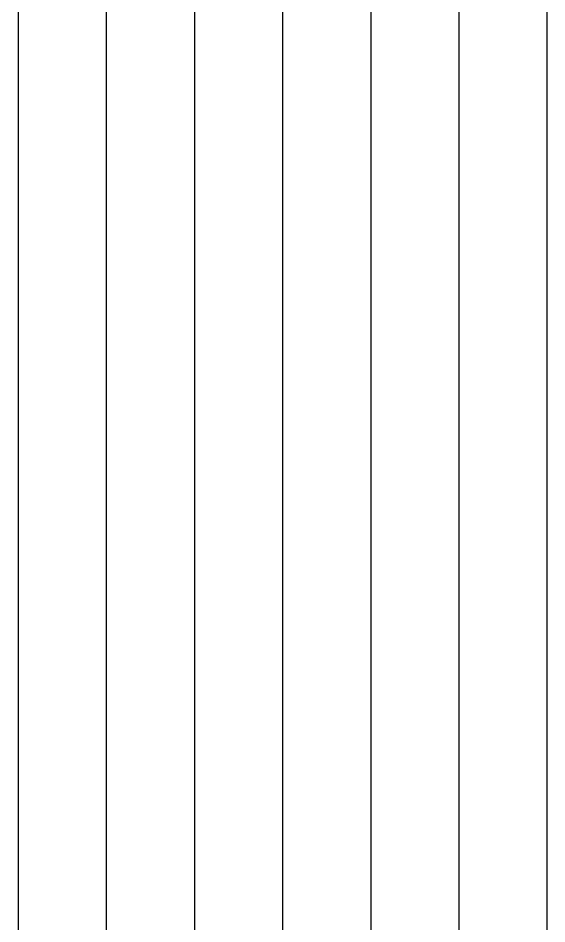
# Model space of a CAD drawing. Header units: inches. Extents: x -1316 to 22433, y -200 to 8737.
# Drawn here: x 149.68 to 158.68, y 568.54 to 583.96 of the extents above; entities that cross this region are included whole.
import ezdxf

# ---------------------------------------------------------------- set-up
doc = ezdxf.new("R2010")
doc.units = ezdxf.units.IN
doc.header["$LTSCALE"] = 10
doc.header["$MEASUREMENT"] = 0
doc.layers.get('0').update_dxf_attribs({"linetype": 'CONTINUOUS'})
doc.layers.add('S-ROOF', color=2, linetype='CONTINUOUS')
doc.layers.add('S-WALL', color=6, linetype='CONTINUOUS')

# ---------------------------------------------------------------- blocks, each defined once
blk = doc.blocks.new('EH CRLSP')
at = {"layer": 'S-WALL'}
for p, q in [((-96.062, 0), (-96.062, -95)), ((-96.062, 0), (-96.062, -93.5)), ((-97.562, -1.5), (-97.562, -93.5)), ((-94.562, -1.5), (-94.562, -93.5)), ((-100.562, -10.75), (-100.562, -93.5)), ((-99.062, -10.75), (-99.062, -93.5)), ((-93.062, -10.75), (-93.062, -93.5)), ((-91.562, -10.75), (-91.562, -93.5))]:
    blk.add_line(p, q, dxfattribs=at)
blk = doc.blocks.new('*U666')
blk.add_blockref('EH CRLSP', (-30.609, 110.785))

msp = doc.modelspace()

# ---------------------------------------------------------------- block references
at = {"layer": 'S-ROOF'}
msp.add_blockref('*U666', (280.85632, 536.68049), dxfattribs=at)

doc.saveas('drawing.dxf')
